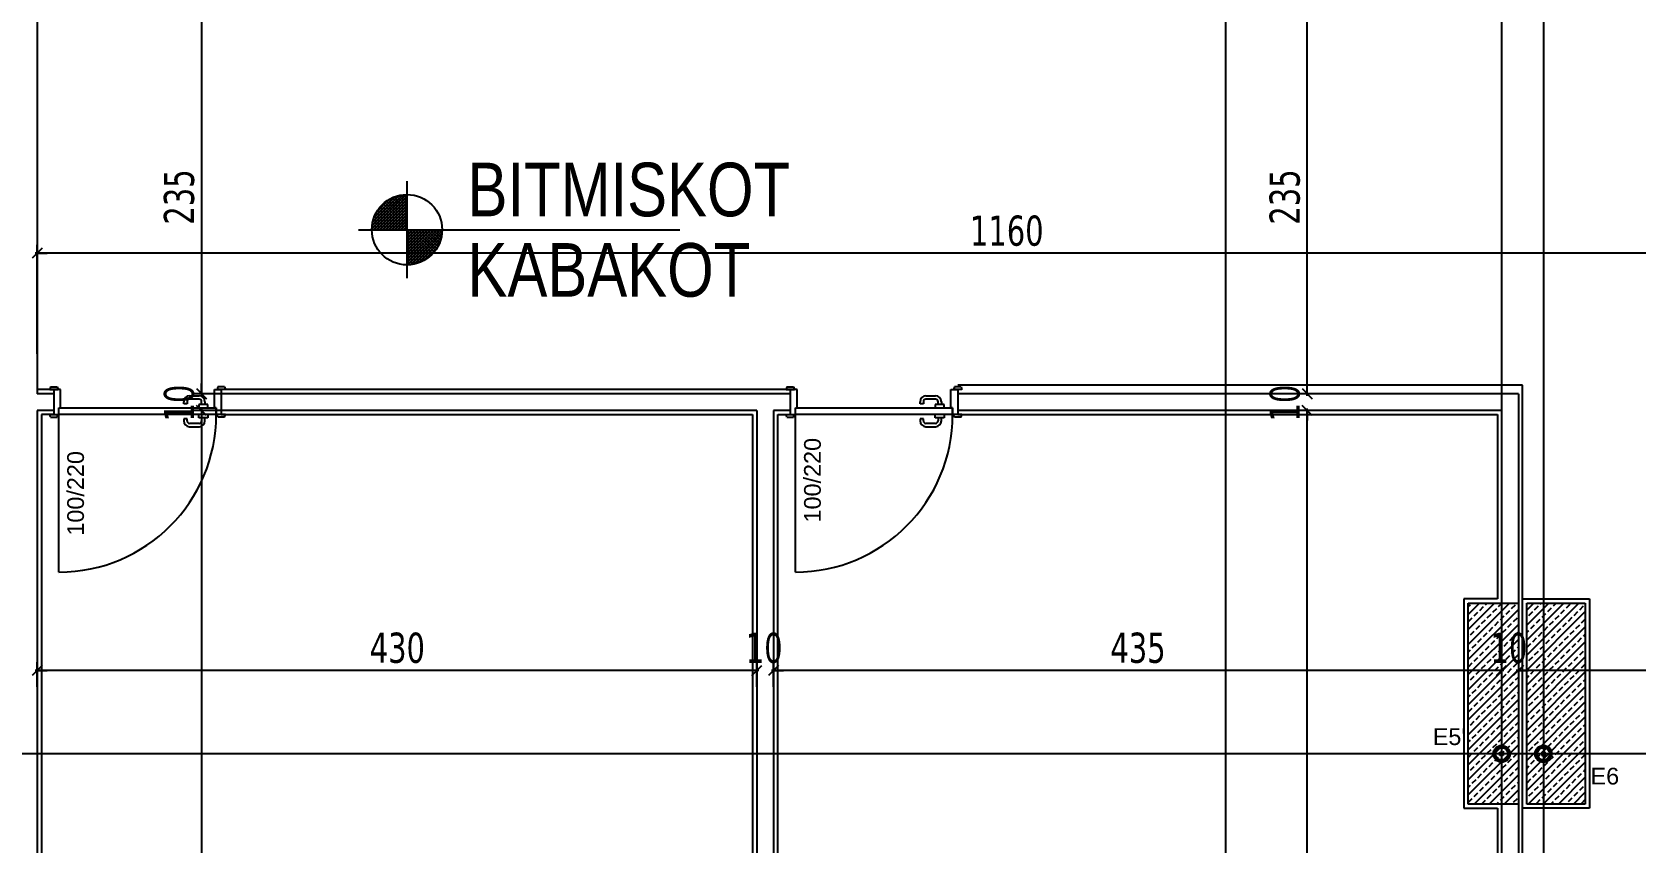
# Model space of a CAD drawing. Header units: millimetres. Extents: x 43168.9 to 43194.6, y -25545.1 to -25543.4.
# Drawn here: x 43173.0023 to 43173.1939, y -25544.3546 to -25544.2578 of the extents above; entities that cross this region are included whole.
import ezdxf
from ezdxf.enums import TextEntityAlignment as Align

# ---------------------------------------------------------------- set-up
doc = ezdxf.new("R2010")
doc.units = ezdxf.units.MM
doc.header["$LTSCALE"] = 200
doc.linetypes.add('DASHDOT2', pattern=[0.5, 0.25, -0.125, 0, -0.125])
for name, color, linetype in [('aks_sgh', 5, 'DASHDOT2'), ('dograma_sgh', 43, 'Continuous'), ('duv_sgh', 4, 'Continuous'), ('kolon-b.a_sgh', 6, 'Continuous'), ('olcuic_sgh', 183, 'Continuous'), ('poz_sgh', 12, 'Continuous'), ('siva_sgh', 145, 'Continuous'), ('tarama-betonarme_sgh', 223, 'Continuous')]:
    doc.layers.add(name, color=color, linetype=linetype)
doc.styles.add('1-200', font='arial.ttf', dxfattribs={"height": 60})
doc.styles.add('dim', font='VERDANA.TTF', dxfattribs={"width": 0.7})
doc.styles.add('text2', font='arial.ttf')

msp = doc.modelspace()

# ---------------------------------------------------------------- hatches: boundary and pattern name
h = msp.add_hatch(color=256)
edge = h.paths.add_edge_path()
edge.add_arc((43173.17788, -25544.34392), 0.001, 0, 360)
edge = h.paths.add_edge_path(flags=16)
edge.add_arc((43173.17788, -25544.34392), 0.00075, 0, 360)
h = msp.add_hatch(color=256)
edge = h.paths.add_edge_path()
edge.add_arc((43173.18288, -25544.34392), 0.001, 0, 360)
edge = h.paths.add_edge_path(flags=16)
edge.add_arc((43173.18288, -25544.34392), 0.00075, 0, 360)

# ---------------------------------------------------------------- linework, layer by layer
at = {"color": 0}
for p, q in [((43173.04707, -25544.27554), (43173.04707, -25544.28714)), ((43173.04127, -25544.28134), (43173.07967, -25544.28134))]:
    msp.add_line(p, q, dxfattribs=at)
for p, q in [((43173.04288, -25544.28122), (43173.04695, -25544.27715)), ((43173.04291, -25544.28083), (43173.04656, -25544.27718)), ((43173.04299, -25544.28039), (43173.04613, -25544.27725)), ((43173.04312, -25544.28134), (43173.04707, -25544.27739)), ((43173.04314, -25544.27988), (43173.04562, -25544.2774)), ((43173.04347, -25544.2792), (43173.04492, -25544.27774)), ((43173.04347, -25544.28134), (43173.04707, -25544.27775)), ((43173.04383, -25544.28134), (43173.04707, -25544.27811)), ((43173.04693, -25544.28134), (43173.04403, -25544.27844)), ((43173.04707, -25544.28112), (43173.04422, -25544.27827)), ((43173.04707, -25544.28076), (43173.04441, -25544.2781)), ((43173.04707, -25544.2804), (43173.04461, -25544.27795)), ((43173.04707, -25544.28004), (43173.04483, -25544.2778)), ((43173.04707, -25544.27968), (43173.04504, -25544.27766)), ((43173.04707, -25544.27933), (43173.04529, -25544.27755)), ((43173.04707, -25544.27897), (43173.04554, -25544.27744)), ((43173.04707, -25544.27861), (43173.0458, -25544.27734)), ((43173.04707, -25544.27825), (43173.04608, -25544.27726)), ((43173.04707, -25544.27789), (43173.04638, -25544.27721)), ((43173.04707, -25544.27753), (43173.0467, -25544.27716)), ((43173.04707, -25544.27717), (43173.04704, -25544.27714)), ((43173.04405, -25544.28134), (43173.04301, -25544.2803)), ((43173.04441, -25544.28134), (43173.04308, -25544.28001)), ((43173.04477, -25544.28134), (43173.04319, -25544.27976)), ((43173.04513, -25544.28134), (43173.0433, -25544.27951)), ((43173.04549, -25544.28134), (43173.04342, -25544.27927)), ((43173.04585, -25544.28134), (43173.04356, -25544.27905)), ((43173.04621, -25544.28134), (43173.0437, -25544.27884)), ((43173.04657, -25544.28134), (43173.04387, -25544.27864)), ((43173.04419, -25544.28134), (43173.04707, -25544.27847)), ((43173.04455, -25544.28134), (43173.04707, -25544.27883)), ((43173.04491, -25544.28134), (43173.04707, -25544.27919)), ((43173.04527, -25544.28134), (43173.04707, -25544.27955)), ((43173.04563, -25544.28134), (43173.04707, -25544.27991)), ((43173.04599, -25544.28134), (43173.04707, -25544.28026)), ((43173.04298, -25544.28134), (43173.04287, -25544.28124)), ((43173.04334, -25544.28134), (43173.0429, -25544.28091)), ((43173.0437, -25544.28134), (43173.04294, -25544.28059)), ((43173.04635, -25544.28134), (43173.04707, -25544.28062)), ((43173.04671, -25544.28134), (43173.04707, -25544.28098)), ((43173.04707, -25544.2817), (43173.04743, -25544.28134)), ((43173.04707, -25544.28206), (43173.04778, -25544.28134)), ((43173.04707, -25544.28242), (43173.04814, -25544.28134)), ((43173.04707, -25544.28278), (43173.0485, -25544.28134)), ((43173.04707, -25544.28314), (43173.04886, -25544.28134)), ((43173.04707, -25544.2835), (43173.04922, -25544.28134)), ((43173.04707, -25544.28386), (43173.04958, -25544.28134)), ((43173.04707, -25544.28422), (43173.04994, -25544.28134)), ((43173.04707, -25544.28458), (43173.0503, -25544.28134)), ((43173.04707, -25544.28493), (43173.05066, -25544.28134)), ((43173.04707, -25544.28529), (43173.05102, -25544.28134)), ((43173.04997, -25544.28438), (43173.04707, -25544.28148)), ((43173.04977, -25544.28454), (43173.04707, -25544.28184)), ((43173.04957, -25544.28471), (43173.04707, -25544.2822)), ((43173.04719, -25544.28553), (43173.05126, -25544.28146)), ((43173.05014, -25544.28419), (43173.04729, -25544.28134)), ((43173.04758, -25544.2855), (43173.05123, -25544.28185)), ((43173.05031, -25544.284), (43173.04765, -25544.28134)), ((43173.05046, -25544.2838), (43173.04801, -25544.28134)), ((43173.04802, -25544.28542), (43173.05116, -25544.28228)), ((43173.05061, -25544.28358), (43173.04837, -25544.28134)), ((43173.05075, -25544.28336), (43173.04872, -25544.28134)), ((43173.05086, -25544.28312), (43173.04908, -25544.28134)), ((43173.05097, -25544.28287), (43173.04944, -25544.28134)), ((43173.05106, -25544.28261), (43173.0498, -25544.28134)), ((43173.05115, -25544.28233), (43173.05016, -25544.28134)), ((43173.0512, -25544.28202), (43173.05052, -25544.28134)), ((43173.05125, -25544.28171), (43173.05088, -25544.28134)), ((43173.05127, -25544.28137), (43173.05124, -25544.28134)), ((43173.04936, -25544.28485), (43173.04707, -25544.28256)), ((43173.04914, -25544.28499), (43173.04707, -25544.28292)), ((43173.0489, -25544.28511), (43173.04707, -25544.28328)), ((43173.04865, -25544.28522), (43173.04707, -25544.28364)), ((43173.0484, -25544.28533), (43173.04707, -25544.284)), ((43173.04853, -25544.28527), (43173.05101, -25544.28279)), ((43173.04921, -25544.28494), (43173.05067, -25544.28349)), ((43173.04811, -25544.2854), (43173.04707, -25544.28435)), ((43173.04782, -25544.28547), (43173.04707, -25544.28471)), ((43173.0475, -25544.28551), (43173.04707, -25544.28507)), ((43173.04717, -25544.28553), (43173.04707, -25544.28543))]:
    msp.add_line(p, q)
at = {"color": 0, "linetype": 'ByBlock', "lineweight": -2}
for p, q in [((43173.00348, -25544.28356), (43173.00228, -25544.28476)), ((43173.00348, -25544.28356), (43173.00228, -25544.28476)), ((43173.02193, -25544.30032), (43173.02313, -25544.30152)), ((43173.02193, -25544.30032), (43173.02313, -25544.30152)), ((43173.15406, -25544.30032), (43173.15526, -25544.30152)), ((43173.15406, -25544.30032), (43173.15526, -25544.30152)), ((43173.02313, -25544.30352), (43173.02193, -25544.30232)), ((43173.02313, -25544.30352), (43173.02193, -25544.30232)), ((43173.15526, -25544.30352), (43173.15406, -25544.30232)), ((43173.15526, -25544.30352), (43173.15406, -25544.30232)), ((43173.00348, -25544.33337), (43173.00228, -25544.33457)), ((43173.00348, -25544.33337), (43173.00228, -25544.33457)), ((43173.08828, -25544.33457), (43173.08948, -25544.33337)), ((43173.08828, -25544.33457), (43173.08948, -25544.33337)), ((43173.09148, -25544.33337), (43173.09028, -25544.33457)), ((43173.09148, -25544.33337), (43173.09028, -25544.33457)), ((43173.17728, -25544.33457), (43173.17848, -25544.33337)), ((43173.17728, -25544.33457), (43173.17848, -25544.33337)), ((43173.18048, -25544.33337), (43173.17928, -25544.33457)), ((43173.18048, -25544.33337), (43173.17928, -25544.33457)), ((43173.17768, -25544.34412), (43173.17768, -25544.34372)), ((43173.17768, -25544.34372), (43173.17808, -25544.34372)), ((43173.17808, -25544.34412), (43173.17768, -25544.34412)), ((43173.17781, -25544.34385), (43173.17795, -25544.34399)), ((43173.17781, -25544.34399), (43173.17795, -25544.34385)), ((43173.17808, -25544.34372), (43173.17808, -25544.34412)), ((43173.18308, -25544.34372), (43173.18268, -25544.34372)), ((43173.18268, -25544.34372), (43173.18268, -25544.34412)), ((43173.18268, -25544.34412), (43173.18308, -25544.34412)), ((43173.18295, -25544.34385), (43173.18281, -25544.34399)), ((43173.18295, -25544.34399), (43173.18281, -25544.34385)), ((43173.18308, -25544.34412), (43173.18308, -25544.34372))]:
    msp.add_line(p, q, dxfattribs=at)
at = {"color": 0}
msp.add_circle((43173.04707, -25544.28134), 0.0042, dxfattribs=at)
at = {"color": 0, "linetype": 'Continuous', "lineweight": -2}
for centre, radius in [((43173.17788, -25544.34392), 0.001), ((43173.17788, -25544.34392), 0.00075), ((43173.18288, -25544.34392), 0.001), ((43173.18288, -25544.34392), 0.00075)]:
    msp.add_circle(centre, radius, dxfattribs=at)
at = {"layer": 'aks_sgh'}
for p, q in [((43173.14488, -25543.74092), (43173.14488, -25544.60992)), ((43173.17788, -25543.74092), (43173.17788, -25544.60992)), ((43173.18288, -25543.74092), (43173.18288, -25544.60992)), ((43173.44688, -25544.34392), (43172.64488, -25544.34392))]:
    msp.add_line(p, q, dxfattribs=at)
at = {"layer": 'dograma_sgh'}
for p, q in [((43173.00448, -25544.30012), (43173.00438, -25544.30042)), ((43173.00438, -25544.30042), (43173.00538, -25544.30042)), ((43173.00448, -25544.30012), (43173.00528, -25544.30012)), ((43173.00488, -25544.30042), (43173.00488, -25544.30342)), ((43173.00568, -25544.30042), (43173.00488, -25544.30042)), ((43173.00528, -25544.30012), (43173.00538, -25544.30042)), ((43173.00568, -25544.30262), (43173.00568, -25544.30042)), ((43173.02109, -25544.30118), (43173.02223, -25544.30118)), ((43173.02408, -25544.30262), (43173.02408, -25544.30042)), ((43173.02408, -25544.30042), (43173.02488, -25544.30042)), ((43173.02448, -25544.30012), (43173.02438, -25544.30042)), ((43173.02538, -25544.30042), (43173.02438, -25544.30042)), ((43173.02528, -25544.30012), (43173.02448, -25544.30012)), ((43173.02488, -25544.30042), (43173.02488, -25544.30342)), ((43173.02528, -25544.30012), (43173.02538, -25544.30042)), ((43173.09248, -25544.30012), (43173.09238, -25544.30042)), ((43173.09238, -25544.30042), (43173.09338, -25544.30042)), ((43173.09248, -25544.30012), (43173.09328, -25544.30012)), ((43173.09288, -25544.30042), (43173.09288, -25544.30342)), ((43173.09368, -25544.30042), (43173.09288, -25544.30042)), ((43173.09328, -25544.30012), (43173.09338, -25544.30042)), ((43173.09368, -25544.30262), (43173.09368, -25544.30042)), ((43173.10909, -25544.30118), (43173.11023, -25544.30118)), ((43173.11208, -25544.30262), (43173.11208, -25544.30042)), ((43173.11208, -25544.30042), (43173.11288, -25544.30042)), ((43173.11248, -25544.30012), (43173.11238, -25544.30042)), ((43173.11338, -25544.30042), (43173.11238, -25544.30042)), ((43173.11328, -25544.30012), (43173.11248, -25544.30012)), ((43173.11288, -25544.30042), (43173.11288, -25544.30342)), ((43173.11328, -25544.30012), (43173.11338, -25544.30042)), ((43173.00548, -25544.30342), (43173.00548, -25544.30262)), ((43173.00548, -25544.30262), (43173.02428, -25544.30262)), ((43173.00548, -25544.30312), (43173.00548, -25544.30262)), ((43173.00548, -25544.30262), (43173.00568, -25544.30262)), ((43173.00548, -25544.30342), (43173.00548, -25544.30312)), ((43173.02039, -25544.30212), (43173.02039, -25544.30188)), ((43173.02079, -25544.30212), (43173.02039, -25544.30212)), ((43173.02079, -25544.30188), (43173.02079, -25544.30212)), ((43173.02223, -25544.30158), (43173.02109, -25544.30158)), ((43173.02328, -25544.30222), (43173.02218, -25544.30222)), ((43173.02218, -25544.30222), (43173.02218, -25544.30262)), ((43173.02253, -25544.30222), (43173.02253, -25544.30188)), ((43173.02293, -25544.30188), (43173.02293, -25544.30222)), ((43173.02328, -25544.30262), (43173.02328, -25544.30222)), ((43173.02428, -25544.30262), (43173.02408, -25544.30262)), ((43173.02428, -25544.30262), (43173.02428, -25544.30342)), ((43173.02428, -25544.30312), (43173.02428, -25544.30262)), ((43173.02428, -25544.30342), (43173.02428, -25544.30312)), ((43173.09348, -25544.30342), (43173.09348, -25544.30262)), ((43173.09348, -25544.30262), (43173.11228, -25544.30262)), ((43173.09348, -25544.30312), (43173.09348, -25544.30262)), ((43173.09348, -25544.30262), (43173.09368, -25544.30262)), ((43173.09348, -25544.30342), (43173.09348, -25544.30312)), ((43173.10839, -25544.30212), (43173.10839, -25544.30188)), ((43173.10879, -25544.30212), (43173.10839, -25544.30212)), ((43173.10879, -25544.30188), (43173.10879, -25544.30212)), ((43173.11023, -25544.30158), (43173.10909, -25544.30158)), ((43173.11128, -25544.30222), (43173.11018, -25544.30222)), ((43173.11018, -25544.30222), (43173.11018, -25544.30262)), ((43173.11053, -25544.30222), (43173.11053, -25544.30188)), ((43173.11093, -25544.30188), (43173.11093, -25544.30222)), ((43173.11128, -25544.30262), (43173.11128, -25544.30222)), ((43173.11228, -25544.30262), (43173.11208, -25544.30262)), ((43173.11228, -25544.30262), (43173.11228, -25544.30342)), ((43173.11228, -25544.30312), (43173.11228, -25544.30262)), ((43173.11228, -25544.30342), (43173.11228, -25544.30312)), ((43173.00448, -25544.30372), (43173.00438, -25544.30342)), ((43173.00438, -25544.30342), (43173.00538, -25544.30342)), ((43173.00448, -25544.30372), (43173.00528, -25544.30372)), ((43173.00488, -25544.30342), (43173.00548, -25544.30342)), ((43173.00528, -25544.30372), (43173.00538, -25544.30342)), ((43173.02428, -25544.30342), (43173.00548, -25544.30342)), ((43173.02079, -25544.30392), (43173.02039, -25544.30392)), ((43173.02039, -25544.30392), (43173.02039, -25544.30416)), ((43173.02079, -25544.30416), (43173.02079, -25544.30392)), ((43173.02223, -25544.30446), (43173.02109, -25544.30446)), ((43173.02109, -25544.30486), (43173.02223, -25544.30486)), ((43173.02218, -25544.30382), (43173.02218, -25544.30342)), ((43173.02328, -25544.30382), (43173.02218, -25544.30382)), ((43173.02253, -25544.30382), (43173.02253, -25544.30416)), ((43173.02293, -25544.30416), (43173.02293, -25544.30382)), ((43173.02328, -25544.30342), (43173.02328, -25544.30382)), ((43173.02488, -25544.30342), (43173.02428, -25544.30342)), ((43173.02448, -25544.30372), (43173.02438, -25544.30342)), ((43173.02538, -25544.30342), (43173.02438, -25544.30342)), ((43173.02528, -25544.30372), (43173.02448, -25544.30372)), ((43173.02528, -25544.30372), (43173.02538, -25544.30342)), ((43173.09248, -25544.30372), (43173.09238, -25544.30342)), ((43173.09238, -25544.30342), (43173.09338, -25544.30342)), ((43173.09248, -25544.30372), (43173.09328, -25544.30372)), ((43173.09288, -25544.30342), (43173.09348, -25544.30342)), ((43173.09328, -25544.30372), (43173.09338, -25544.30342)), ((43173.11228, -25544.30342), (43173.09348, -25544.30342)), ((43173.10879, -25544.30392), (43173.10839, -25544.30392)), ((43173.10839, -25544.30392), (43173.10839, -25544.30416)), ((43173.10879, -25544.30416), (43173.10879, -25544.30392)), ((43173.11023, -25544.30446), (43173.10909, -25544.30446)), ((43173.10909, -25544.30486), (43173.11023, -25544.30486)), ((43173.11018, -25544.30382), (43173.11018, -25544.30342)), ((43173.11128, -25544.30382), (43173.11018, -25544.30382)), ((43173.11053, -25544.30382), (43173.11053, -25544.30416)), ((43173.11093, -25544.30416), (43173.11093, -25544.30382)), ((43173.11128, -25544.30342), (43173.11128, -25544.30382)), ((43173.11288, -25544.30342), (43173.11228, -25544.30342)), ((43173.11248, -25544.30372), (43173.11238, -25544.30342)), ((43173.11338, -25544.30342), (43173.11238, -25544.30342)), ((43173.11328, -25544.30372), (43173.11248, -25544.30372)), ((43173.11328, -25544.30372), (43173.11338, -25544.30342))]:
    msp.add_line(p, q, dxfattribs=at)
at = {"layer": 'dograma_sgh', "color": 145}
for p, q in [((43173.00548, -25544.32222), (43173.00548, -25544.30342)), ((43173.09348, -25544.32222), (43173.09348, -25544.30342))]:
    msp.add_line(p, q, dxfattribs=at)
at = {"layer": 'dograma_sgh'}
for centre, radius, start, end in [((43173.02109, -25544.30188), 0.0007, 90, 180), ((43173.02223, -25544.30188), 0.0007, 0, 90), ((43173.10909, -25544.30188), 0.0007, 90, 180), ((43173.11023, -25544.30188), 0.0007, 0, 90), ((43173.02109, -25544.30188), 0.0003, 90, 180), ((43173.02223, -25544.30188), 0.0003, 0, 90), ((43173.10909, -25544.30188), 0.0003, 90, 180), ((43173.11023, -25544.30188), 0.0003, 0, 90), ((43173.02109, -25544.30416), 0.0007, 180, 270), ((43173.02109, -25544.30416), 0.0003, 180, 270), ((43173.02223, -25544.30416), 0.0003, 270, 360), ((43173.02223, -25544.30416), 0.0007, 270, 360), ((43173.10909, -25544.30416), 0.0007, 180, 270), ((43173.10909, -25544.30416), 0.0003, 180, 270), ((43173.11023, -25544.30416), 0.0003, 270, 360), ((43173.11023, -25544.30416), 0.0007, 270, 360)]:
    msp.add_arc(centre, radius, start, end, dxfattribs=at)
at = {"layer": 'dograma_sgh', "color": 145}
for centre in [(43173.00548, -25544.30342), (43173.09348, -25544.30342)]:
    msp.add_arc(centre, 0.0188, 270, 0, dxfattribs=at)
at = {"layer": 'duv_sgh'}
for p, q in [((43173.00288, -25544.25292), (43173.00288, -25544.30092)), ((43173.00488, -25544.30092), (43173.00288, -25544.30092)), ((43173.00488, -25544.30042), (43173.00488, -25544.30342)), ((43173.02488, -25544.30042), (43173.02488, -25544.30342)), ((43173.09288, -25544.30092), (43173.02488, -25544.30092)), ((43173.09288, -25544.30042), (43173.09288, -25544.30342)), ((43173.11288, -25544.30042), (43173.11288, -25544.30342)), ((43173.17988, -25544.30092), (43173.11288, -25544.30092)), ((43173.17988, -25544.30092), (43173.17988, -25544.45892)), ((43173.00488, -25544.30292), (43173.00288, -25544.30292)), ((43173.00288, -25544.30292), (43173.00288, -25544.46492)), ((43173.08888, -25544.30292), (43173.02488, -25544.30292)), ((43173.08888, -25544.30292), (43173.08888, -25544.46492)), ((43173.09288, -25544.30292), (43173.09088, -25544.30292)), ((43173.09088, -25544.30292), (43173.09088, -25544.46492)), ((43173.17788, -25544.30292), (43173.11288, -25544.30292)), ((43173.17788, -25544.30292), (43173.17788, -25544.32592)), ((43173.17788, -25544.34992), (43173.17788, -25544.45892))]:
    msp.add_line(p, q, dxfattribs=at)
at = {"layer": 'kolon-b.a_sgh'}
for p, q in [((43173.17388, -25544.32592), (43173.17988, -25544.32592)), ((43173.17388, -25544.34992), (43173.17388, -25544.32592)), ((43173.17988, -25544.32592), (43173.17988, -25544.34992)), ((43173.18088, -25544.32592), (43173.18788, -25544.32592)), ((43173.18088, -25544.34992), (43173.18088, -25544.32592)), ((43173.18788, -25544.32592), (43173.18788, -25544.34992)), ((43173.17988, -25544.34992), (43173.17388, -25544.34992)), ((43173.18788, -25544.34992), (43173.18088, -25544.34992))]:
    msp.add_line(p, q, dxfattribs=at)
at = {"layer": 'olcuic_sgh'}
for p, q in [((43173.02253, -25544.25367), (43173.02253, -25544.30117)), ((43173.15466, -25544.30117), (43173.15466, -25544.25367)), ((43173.23513, -25544.28416), (43173.00263, -25544.28416)), ((43173.00288, -25544.29616), (43173.00288, -25544.28316)), ((43173.00288, -25544.29616), (43173.00288, -25544.28316)), ((43173.00288, -25544.28416), (43173.00408, -25544.28416)), ((43173.03453, -25544.30092), (43173.02153, -25544.30092)), ((43173.03453, -25544.30092), (43173.02153, -25544.30092)), ((43173.02253, -25544.30092), (43173.02253, -25544.29972)), ((43173.16666, -25544.30092), (43173.15366, -25544.30092)), ((43173.16666, -25544.30092), (43173.15366, -25544.30092)), ((43173.15466, -25544.30092), (43173.15466, -25544.29972)), ((43173.03453, -25544.30292), (43173.02153, -25544.30292)), ((43173.03453, -25544.30292), (43173.02153, -25544.30292)), ((43173.02253, -25544.30267), (43173.02253, -25544.46517)), ((43173.02253, -25544.30292), (43173.02253, -25544.30412)), ((43173.16666, -25544.30292), (43173.15366, -25544.30292)), ((43173.16666, -25544.30292), (43173.15366, -25544.30292)), ((43173.15466, -25544.46517), (43173.15466, -25544.30267)), ((43173.15466, -25544.30292), (43173.15466, -25544.30412)), ((43173.17788, -25544.32792), (43173.17788, -25544.33497)), ((43173.17788, -25544.32792), (43173.17788, -25544.33497)), ((43173.17988, -25544.32792), (43173.17988, -25544.33497)), ((43173.17988, -25544.32792), (43173.17988, -25544.33497)), ((43173.08913, -25544.33397), (43173.00263, -25544.33397)), ((43173.00288, -25544.33592), (43173.00288, -25544.33297)), ((43173.00288, -25544.33592), (43173.00288, -25544.33297)), ((43173.00288, -25544.33397), (43173.00408, -25544.33397)), ((43173.08888, -25544.33397), (43173.08768, -25544.33397)), ((43173.08888, -25544.33592), (43173.08888, -25544.33297)), ((43173.08888, -25544.33592), (43173.08888, -25544.33297)), ((43173.17813, -25544.33397), (43173.09063, -25544.33397)), ((43173.09088, -25544.33592), (43173.09088, -25544.33297)), ((43173.09088, -25544.33592), (43173.09088, -25544.33297)), ((43173.09088, -25544.33397), (43173.09208, -25544.33397)), ((43173.17788, -25544.33397), (43173.17668, -25544.33397)), ((43173.23513, -25544.33397), (43173.17963, -25544.33397)), ((43173.17988, -25544.33397), (43173.18108, -25544.33397))]:
    msp.add_line(p, q, dxfattribs=at)
at = {"layer": 'siva_sgh'}
for p, q in [((43173.00488, -25544.30042), (43173.00288, -25544.30042)), ((43173.09288, -25544.30042), (43173.02488, -25544.30042)), ((43173.18038, -25544.29992), (43173.11288, -25544.29992)), ((43173.18038, -25544.46442), (43173.18038, -25544.29992)), ((43173.00488, -25544.30342), (43173.00338, -25544.30342)), ((43173.00338, -25544.30342), (43173.00338, -25544.46492)), ((43173.02488, -25544.30342), (43173.08838, -25544.30342)), ((43173.08838, -25544.30342), (43173.08838, -25544.46492)), ((43173.09138, -25544.46492), (43173.09138, -25544.30342)), ((43173.09138, -25544.30342), (43173.09288, -25544.30342)), ((43173.11288, -25544.30342), (43173.17738, -25544.30342)), ((43173.17738, -25544.30342), (43173.17738, -25544.32542)), ((43173.17738, -25544.32542), (43173.17338, -25544.32542)), ((43173.17338, -25544.32542), (43173.17338, -25544.35042)), ((43173.18038, -25544.32542), (43173.18838, -25544.32542)), ((43173.18838, -25544.32542), (43173.18838, -25544.35042)), ((43173.17338, -25544.35042), (43173.17738, -25544.35042)), ((43173.17738, -25544.35042), (43173.17738, -25544.45842)), ((43173.18838, -25544.35042), (43173.18038, -25544.35042))]:
    msp.add_line(p, q, dxfattribs=at)
at = {"layer": 'tarama-betonarme_sgh'}
for p, q in [((43173.17388, -25544.32728), (43173.17524, -25544.32592)), ((43173.17388, -25544.32907), (43173.17703, -25544.32592)), ((43173.17388, -25544.33087), (43173.17883, -25544.32592)), ((43173.17388, -25544.32638), (43173.17415, -25544.32611)), ((43173.17527, -25544.32679), (43173.17572, -25544.32634)), ((43173.17594, -25544.32611), (43173.17614, -25544.32592)), ((43173.17751, -25544.32634), (43173.17793, -25544.32592)), ((43173.17908, -25544.32656), (43173.17953, -25544.32611)), ((43173.18088, -25544.32676), (43173.18172, -25544.32592)), ((43173.18088, -25544.32856), (43173.18351, -25544.32592)), ((43173.18088, -25544.33035), (43173.18531, -25544.32592)), ((43173.18088, -25544.33215), (43173.18711, -25544.32592)), ((43173.18182, -25544.32671), (43173.18227, -25544.32626)), ((43173.1825, -25544.32604), (43173.18262, -25544.32592)), ((43173.18407, -25544.32626), (43173.18441, -25544.32592)), ((43173.18564, -25544.32649), (43173.18609, -25544.32604)), ((43173.18721, -25544.32671), (43173.18766, -25544.32626)), ((43173.17388, -25544.33267), (43173.17988, -25544.32667)), ((43173.17392, -25544.32813), (43173.17437, -25544.32768)), ((43173.17459, -25544.32746), (43173.17504, -25544.32701)), ((43173.17549, -25544.32836), (43173.17594, -25544.32791)), ((43173.17617, -25544.32768), (43173.17662, -25544.32724)), ((43173.17684, -25544.32701), (43173.17729, -25544.32656)), ((43173.17706, -25544.32858), (43173.17751, -25544.32813)), ((43173.17774, -25544.32791), (43173.17819, -25544.32746)), ((43173.17841, -25544.32724), (43173.17886, -25544.32679)), ((43173.17931, -25544.32813), (43173.17976, -25544.32768)), ((43173.18088, -25544.33394), (43173.18788, -25544.32694)), ((43173.18088, -25544.32766), (43173.18092, -25544.32761)), ((43173.18115, -25544.32739), (43173.1816, -25544.32694)), ((43173.18205, -25544.32828), (43173.1825, -25544.32784)), ((43173.18272, -25544.32761), (43173.18317, -25544.32716)), ((43173.18339, -25544.32694), (43173.18384, -25544.32649)), ((43173.18362, -25544.32851), (43173.18407, -25544.32806)), ((43173.18429, -25544.32784), (43173.18474, -25544.32739)), ((43173.18497, -25544.32716), (43173.18541, -25544.32671)), ((43173.18586, -25544.32806), (43173.18631, -25544.32761)), ((43173.18654, -25544.32739), (43173.18699, -25544.32694)), ((43173.18744, -25544.32828), (43173.18788, -25544.32784)), ((43173.17388, -25544.33446), (43173.17988, -25544.32846)), ((43173.17388, -25544.32997), (43173.17392, -25544.32993)), ((43173.17415, -25544.3297), (43173.17459, -25544.32926)), ((43173.17482, -25544.32903), (43173.17527, -25544.32858)), ((43173.17504, -25544.3306), (43173.17549, -25544.33015)), ((43173.17572, -25544.32993), (43173.17617, -25544.32948)), ((43173.17639, -25544.32926), (43173.17684, -25544.32881)), ((43173.17729, -25544.33015), (43173.17774, -25544.3297)), ((43173.17796, -25544.32948), (43173.17841, -25544.32903)), ((43173.17864, -25544.32881), (43173.17908, -25544.32836)), ((43173.17886, -25544.33038), (43173.17931, -25544.32993)), ((43173.17953, -25544.3297), (43173.17988, -25544.32936)), ((43173.18088, -25544.33574), (43173.18788, -25544.32874)), ((43173.18088, -25544.32945), (43173.18115, -25544.32918)), ((43173.18137, -25544.32896), (43173.18182, -25544.32851)), ((43173.1816, -25544.33053), (43173.18205, -25544.33008)), ((43173.18227, -25544.32986), (43173.18272, -25544.32941)), ((43173.18295, -25544.32918), (43173.18339, -25544.32873)), ((43173.18384, -25544.33008), (43173.18429, -25544.32963)), ((43173.18452, -25544.32941), (43173.18497, -25544.32896)), ((43173.18519, -25544.32873), (43173.18564, -25544.32828)), ((43173.18541, -25544.33031), (43173.18586, -25544.32986)), ((43173.18609, -25544.32963), (43173.18654, -25544.32918)), ((43173.18676, -25544.32896), (43173.18721, -25544.32851)), ((43173.18699, -25544.33053), (43173.18744, -25544.33008)), ((43173.18766, -25544.32986), (43173.18788, -25544.32964)), ((43173.17388, -25544.33626), (43173.17988, -25544.33026)), ((43173.17388, -25544.33177), (43173.17415, -25544.3315)), ((43173.17388, -25544.33805), (43173.17988, -25544.33205)), ((43173.17437, -25544.33128), (43173.17482, -25544.33083)), ((43173.17527, -25544.33217), (43173.17572, -25544.33173)), ((43173.17594, -25544.3315), (43173.17639, -25544.33105)), ((43173.17662, -25544.33083), (43173.17706, -25544.33038)), ((43173.17684, -25544.3324), (43173.17729, -25544.33195)), ((43173.17751, -25544.33173), (43173.17796, -25544.33128)), ((43173.17819, -25544.33105), (43173.17864, -25544.3306)), ((43173.17908, -25544.33195), (43173.17953, -25544.3315)), ((43173.17976, -25544.33128), (43173.17988, -25544.33116)), ((43173.18088, -25544.33754), (43173.18788, -25544.33054)), ((43173.18092, -25544.3312), (43173.18137, -25544.33075)), ((43173.18182, -25544.3321), (43173.18227, -25544.33165)), ((43173.1825, -25544.33143), (43173.18295, -25544.33098)), ((43173.18317, -25544.33075), (43173.18362, -25544.33031)), ((43173.18339, -25544.33233), (43173.18384, -25544.33188)), ((43173.18407, -25544.33165), (43173.18452, -25544.3312)), ((43173.18474, -25544.33098), (43173.18519, -25544.33053)), ((43173.18497, -25544.33255), (43173.18541, -25544.3321)), ((43173.18564, -25544.33188), (43173.18609, -25544.33143)), ((43173.18631, -25544.3312), (43173.18676, -25544.33075)), ((43173.18721, -25544.3321), (43173.18766, -25544.33165)), ((43173.17388, -25544.33985), (43173.17988, -25544.33385)), ((43173.17392, -25544.33352), (43173.17437, -25544.33307)), ((43173.17459, -25544.33285), (43173.17504, -25544.3324)), ((43173.17482, -25544.33442), (43173.17527, -25544.33397)), ((43173.17549, -25544.33375), (43173.17594, -25544.3333)), ((43173.17617, -25544.33307), (43173.17662, -25544.33262)), ((43173.17706, -25544.33397), (43173.17751, -25544.33352)), ((43173.17774, -25544.3333), (43173.17819, -25544.33285)), ((43173.17841, -25544.33262), (43173.17886, -25544.33217)), ((43173.17864, -25544.3342), (43173.17908, -25544.33375)), ((43173.17931, -25544.33352), (43173.17976, -25544.33307)), ((43173.18088, -25544.33933), (43173.18788, -25544.33233)), ((43173.18088, -25544.33305), (43173.18092, -25544.333)), ((43173.18115, -25544.33278), (43173.1816, -25544.33233)), ((43173.18137, -25544.33435), (43173.18182, -25544.3339)), ((43173.18205, -25544.33367), (43173.1825, -25544.33322)), ((43173.18272, -25544.333), (43173.18317, -25544.33255)), ((43173.18362, -25544.3339), (43173.18407, -25544.33345)), ((43173.18429, -25544.33322), (43173.18474, -25544.33278)), ((43173.18519, -25544.33412), (43173.18564, -25544.33367)), ((43173.18586, -25544.33345), (43173.18631, -25544.333)), ((43173.18654, -25544.33278), (43173.18699, -25544.33233)), ((43173.18676, -25544.33435), (43173.18721, -25544.3339)), ((43173.18744, -25544.33367), (43173.18788, -25544.33323)), ((43173.17388, -25544.33536), (43173.17392, -25544.33532)), ((43173.17388, -25544.34165), (43173.17988, -25544.33565)), ((43173.17415, -25544.33509), (43173.17459, -25544.33464)), ((43173.17504, -25544.33599), (43173.17549, -25544.33554)), ((43173.17572, -25544.33532), (43173.17617, -25544.33487)), ((43173.17639, -25544.33464), (43173.17684, -25544.3342)), ((43173.17662, -25544.33622), (43173.17706, -25544.33577)), ((43173.17729, -25544.33554), (43173.17774, -25544.33509)), ((43173.17796, -25544.33487), (43173.17841, -25544.33442)), ((43173.17886, -25544.33577), (43173.17931, -25544.33532)), ((43173.17953, -25544.33509), (43173.17988, -25544.33475)), ((43173.18088, -25544.34113), (43173.18788, -25544.33413)), ((43173.18088, -25544.33484), (43173.18115, -25544.33457)), ((43173.18088, -25544.34292), (43173.18788, -25544.33592)), ((43173.1816, -25544.33592), (43173.18205, -25544.33547)), ((43173.18227, -25544.33524), (43173.18272, -25544.3348)), ((43173.18295, -25544.33457), (43173.18339, -25544.33412)), ((43173.18317, -25544.33614), (43173.18362, -25544.33569)), ((43173.18384, -25544.33547), (43173.18429, -25544.33502)), ((43173.18452, -25544.3348), (43173.18497, -25544.33435)), ((43173.18474, -25544.33637), (43173.18519, -25544.33592)), ((43173.18541, -25544.33569), (43173.18586, -25544.33524)), ((43173.18609, -25544.33502), (43173.18654, -25544.33457)), ((43173.18699, -25544.33592), (43173.18744, -25544.33547)), ((43173.18766, -25544.33524), (43173.18788, -25544.33503)), ((43173.17388, -25544.33716), (43173.17415, -25544.33689)), ((43173.17388, -25544.34344), (43173.17988, -25544.33744)), ((43173.17437, -25544.33666), (43173.17482, -25544.33622)), ((43173.17459, -25544.33824), (43173.17504, -25544.33779)), ((43173.17527, -25544.33756), (43173.17572, -25544.33711)), ((43173.17594, -25544.33689), (43173.17639, -25544.33644)), ((43173.17684, -25544.33779), (43173.17729, -25544.33734)), ((43173.17751, -25544.33711), (43173.17796, -25544.33666)), ((43173.17819, -25544.33644), (43173.17864, -25544.33599)), ((43173.17841, -25544.33801), (43173.17886, -25544.33756)), ((43173.17908, -25544.33734), (43173.17953, -25544.33689)), ((43173.17976, -25544.33666), (43173.17988, -25544.33654)), ((43173.18088, -25544.34472), (43173.18788, -25544.33772)), ((43173.18092, -25544.33659), (43173.18137, -25544.33614)), ((43173.18115, -25544.33816), (43173.1816, -25544.33771)), ((43173.18182, -25544.33749), (43173.18227, -25544.33704)), ((43173.1825, -25544.33682), (43173.18295, -25544.33637)), ((43173.18339, -25544.33771), (43173.18384, -25544.33727)), ((43173.18407, -25544.33704), (43173.18452, -25544.33659)), ((43173.18497, -25544.33794), (43173.18541, -25544.33749)), ((43173.18564, -25544.33727), (43173.18609, -25544.33682)), ((43173.18631, -25544.33659), (43173.18676, -25544.33614)), ((43173.18654, -25544.33816), (43173.18699, -25544.33771)), ((43173.18721, -25544.33749), (43173.18766, -25544.33704)), ((43173.17388, -25544.34524), (43173.17988, -25544.33924)), ((43173.17392, -25544.33891), (43173.17437, -25544.33846)), ((43173.17482, -25544.33981), (43173.17527, -25544.33936)), ((43173.17549, -25544.33913), (43173.17594, -25544.33869)), ((43173.17617, -25544.33846), (43173.17662, -25544.33801)), ((43173.17639, -25544.34003), (43173.17684, -25544.33958)), ((43173.17706, -25544.33936), (43173.17751, -25544.33891)), ((43173.17774, -25544.33869), (43173.17819, -25544.33824)), ((43173.17864, -25544.33958), (43173.17908, -25544.33913)), ((43173.17931, -25544.33891), (43173.17976, -25544.33846)), ((43173.18088, -25544.33843), (43173.18092, -25544.33839)), ((43173.18088, -25544.34652), (43173.18788, -25544.33952)), ((43173.18137, -25544.33973), (43173.18182, -25544.33929)), ((43173.18205, -25544.33906), (43173.1825, -25544.33861)), ((43173.18272, -25544.33839), (43173.18317, -25544.33794)), ((43173.18295, -25544.33996), (43173.18339, -25544.33951)), ((43173.18362, -25544.33929), (43173.18407, -25544.33884)), ((43173.18429, -25544.33861), (43173.18474, -25544.33816)), ((43173.18452, -25544.34018), (43173.18497, -25544.33973)), ((43173.18519, -25544.33951), (43173.18564, -25544.33906)), ((43173.18586, -25544.33884), (43173.18631, -25544.33839)), ((43173.18676, -25544.33973), (43173.18721, -25544.33929)), ((43173.18744, -25544.33906), (43173.18788, -25544.33862)), ((43173.17388, -25544.34075), (43173.17392, -25544.34071)), ((43173.17388, -25544.34703), (43173.17988, -25544.34103)), ((43173.17415, -25544.34048), (43173.17459, -25544.34003)), ((43173.17437, -25544.34205), (43173.17482, -25544.3416)), ((43173.17504, -25544.34138), (43173.17549, -25544.34093)), ((43173.17572, -25544.34071), (43173.17617, -25544.34026)), ((43173.17662, -25544.3416), (43173.17706, -25544.34115)), ((43173.17729, -25544.34093), (43173.17774, -25544.34048)), ((43173.17796, -25544.34026), (43173.17841, -25544.33981)), ((43173.17819, -25544.34183), (43173.17864, -25544.34138)), ((43173.17886, -25544.34115), (43173.17931, -25544.34071)), ((43173.17953, -25544.34048), (43173.17988, -25544.34014)), ((43173.18088, -25544.34023), (43173.18115, -25544.33996)), ((43173.18088, -25544.34831), (43173.18788, -25544.34131)), ((43173.18092, -25544.34198), (43173.18137, -25544.34153)), ((43173.1816, -25544.34131), (43173.18205, -25544.34086)), ((43173.18227, -25544.34063), (43173.18272, -25544.34018)), ((43173.18317, -25544.34153), (43173.18362, -25544.34108)), ((43173.18384, -25544.34086), (43173.18429, -25544.34041)), ((43173.18474, -25544.34176), (43173.18519, -25544.34131)), ((43173.18541, -25544.34108), (43173.18586, -25544.34063)), ((43173.18609, -25544.34041), (43173.18654, -25544.33996)), ((43173.18631, -25544.34198), (43173.18676, -25544.34153)), ((43173.18699, -25544.34131), (43173.18744, -25544.34086)), ((43173.18766, -25544.34063), (43173.18788, -25544.34041)), ((43173.17388, -25544.34254), (43173.17415, -25544.34228)), ((43173.17388, -25544.34883), (43173.17988, -25544.34283)), ((43173.17459, -25544.34362), (43173.17504, -25544.34318)), ((43173.17527, -25544.34295), (43173.17572, -25544.3425)), ((43173.17594, -25544.34228), (43173.17639, -25544.34183)), ((43173.17617, -25544.34385), (43173.17662, -25544.3434)), ((43173.17684, -25544.34318), (43173.17729, -25544.34273)), ((43173.17751, -25544.3425), (43173.17796, -25544.34205)), ((43173.17841, -25544.3434), (43173.17886, -25544.34295)), ((43173.17908, -25544.34273), (43173.17953, -25544.34228)), ((43173.17976, -25544.34205), (43173.17988, -25544.34193)), ((43173.18107, -25544.34992), (43173.18788, -25544.34311)), ((43173.18115, -25544.34355), (43173.1816, -25544.3431)), ((43173.18182, -25544.34288), (43173.18227, -25544.34243)), ((43173.1825, -25544.3422), (43173.18295, -25544.34176)), ((43173.18272, -25544.34378), (43173.18317, -25544.34333)), ((43173.18339, -25544.3431), (43173.18384, -25544.34265)), ((43173.18407, -25544.34243), (43173.18452, -25544.34198)), ((43173.18429, -25544.344), (43173.18474, -25544.34355)), ((43173.18497, -25544.34333), (43173.18541, -25544.34288)), ((43173.18564, -25544.34265), (43173.18609, -25544.3422)), ((43173.18654, -25544.34355), (43173.18699, -25544.3431)), ((43173.18721, -25544.34288), (43173.18766, -25544.34243)), ((43173.17392, -25544.3443), (43173.17437, -25544.34385)), ((43173.17415, -25544.34587), (43173.17459, -25544.34542)), ((43173.17459, -25544.34992), (43173.17988, -25544.34463)), ((43173.17482, -25544.3452), (43173.17527, -25544.34475)), ((43173.17549, -25544.34452), (43173.17594, -25544.34407)), ((43173.17639, -25544.34542), (43173.17684, -25544.34497)), ((43173.17706, -25544.34475), (43173.17751, -25544.3443)), ((43173.17774, -25544.34407), (43173.17819, -25544.34362)), ((43173.17796, -25544.34564), (43173.17841, -25544.3452)), ((43173.17864, -25544.34497), (43173.17908, -25544.34452)), ((43173.17931, -25544.3443), (43173.17976, -25544.34385)), ((43173.17953, -25544.34587), (43173.17988, -25544.34552)), ((43173.18088, -25544.34382), (43173.18092, -25544.34378)), ((43173.18088, -25544.34562), (43173.18115, -25544.34535)), ((43173.18137, -25544.34512), (43173.18182, -25544.34467)), ((43173.18205, -25544.34445), (43173.1825, -25544.344)), ((43173.18286, -25544.34992), (43173.18788, -25544.3449)), ((43173.18295, -25544.34535), (43173.18339, -25544.3449)), ((43173.18362, -25544.34467), (43173.18407, -25544.34422)), ((43173.18452, -25544.34557), (43173.18497, -25544.34512)), ((43173.18519, -25544.3449), (43173.18564, -25544.34445)), ((43173.18586, -25544.34422), (43173.18631, -25544.34378)), ((43173.18609, -25544.3458), (43173.18654, -25544.34535)), ((43173.18676, -25544.34512), (43173.18721, -25544.34467)), ((43173.18744, -25544.34445), (43173.18788, -25544.34401)), ((43173.17388, -25544.34614), (43173.17392, -25544.34609)), ((43173.17437, -25544.34744), (43173.17482, -25544.34699)), ((43173.17504, -25544.34677), (43173.17549, -25544.34632)), ((43173.17572, -25544.34609), (43173.17617, -25544.34564)), ((43173.17594, -25544.34767), (43173.17639, -25544.34722)), ((43173.17638, -25544.34992), (43173.17988, -25544.34642)), ((43173.17662, -25544.34699), (43173.17706, -25544.34654)), ((43173.17729, -25544.34632), (43173.17774, -25544.34587)), ((43173.17751, -25544.34789), (43173.17796, -25544.34744)), ((43173.17819, -25544.34722), (43173.17864, -25544.34677)), ((43173.17886, -25544.34654), (43173.17931, -25544.34609)), ((43173.17976, -25544.34744), (43173.17988, -25544.34732)), ((43173.18092, -25544.34737), (43173.18137, -25544.34692)), ((43173.1816, -25544.34669), (43173.18205, -25544.34625)), ((43173.18227, -25544.34602), (43173.18272, -25544.34557)), ((43173.1825, -25544.34759), (43173.18295, -25544.34714)), ((43173.18317, -25544.34692), (43173.18362, -25544.34647)), ((43173.18384, -25544.34625), (43173.18429, -25544.3458)), ((43173.18407, -25544.34782), (43173.18452, -25544.34737)), ((43173.18466, -25544.34992), (43173.18788, -25544.3467)), ((43173.18474, -25544.34714), (43173.18519, -25544.34669)), ((43173.18541, -25544.34647), (43173.18586, -25544.34602)), ((43173.18631, -25544.34737), (43173.18676, -25544.34692)), ((43173.18699, -25544.34669), (43173.18744, -25544.34625)), ((43173.18766, -25544.34602), (43173.18788, -25544.3458)), ((43173.17388, -25544.34793), (43173.17415, -25544.34767)), ((43173.17392, -25544.34969), (43173.17437, -25544.34924)), ((43173.17459, -25544.34901), (43173.17504, -25544.34856)), ((43173.17527, -25544.34834), (43173.17572, -25544.34789)), ((43173.17617, -25544.34924), (43173.17662, -25544.34879)), ((43173.17684, -25544.34856), (43173.17729, -25544.34811)), ((43173.17774, -25544.34946), (43173.17819, -25544.34901)), ((43173.17818, -25544.34992), (43173.17988, -25544.34822)), ((43173.17841, -25544.34879), (43173.17886, -25544.34834)), ((43173.17908, -25544.34811), (43173.17953, -25544.34767)), ((43173.17931, -25544.34969), (43173.17976, -25544.34924)), ((43173.18088, -25544.34921), (43173.18092, -25544.34916)), ((43173.18115, -25544.34894), (43173.1816, -25544.34849)), ((43173.18182, -25544.34827), (43173.18227, -25544.34782)), ((43173.18272, -25544.34916), (43173.18317, -25544.34872)), ((43173.18339, -25544.34849), (43173.18384, -25544.34804)), ((43173.18429, -25544.34939), (43173.18474, -25544.34894)), ((43173.18497, -25544.34872), (43173.18541, -25544.34827)), ((43173.18564, -25544.34804), (43173.18609, -25544.34759)), ((43173.18586, -25544.34961), (43173.18631, -25544.34916)), ((43173.18646, -25544.34992), (43173.18788, -25544.3485)), ((43173.18654, -25544.34894), (43173.18699, -25544.34849)), ((43173.18721, -25544.34827), (43173.18766, -25544.34782)), ((43173.17549, -25544.34991), (43173.17594, -25544.34946)), ((43173.17728, -25544.34992), (43173.17751, -25544.34969)), ((43173.17908, -25544.34992), (43173.17908, -25544.34991)), ((43173.18205, -25544.34984), (43173.1825, -25544.34939)), ((43173.18376, -25544.34992), (43173.18407, -25544.34961)), ((43173.18556, -25544.34992), (43173.18564, -25544.34984)), ((43173.18744, -25544.34984), (43173.18788, -25544.34939))]:
    msp.add_line(p, q, dxfattribs=at)

# ---------------------------------------------------------------- texts
at = {"color": 0, "style": 'text2', "width": 0.8}
for tag, p, s in [('BITMISKOT', (43173.05431, -25544.27974), '+0,10'), ('KABAKOT', (43173.05431, -25544.28934), '±0,00')]:
    msp.add_attdef(tag, p, s, height=0.0064, dxfattribs=at)
at = {"layer": 'aks_sgh', "style": '1-200'}
for s, rotation, p in [("E5'", 360, (43173.16965, -25544.34287)), ('E6', 0, (43173.18851, -25544.34758))]:
    msp.add_text(s, height=0.002, rotation=rotation, dxfattribs=at).set_placement(p)
at = {"layer": 'olcuic_sgh', "color": 2, "style": 'dim', "width": 0.7}
for s, p in [('235', (43173.02162, -25544.28074)), ('235', (43173.15375, -25544.28074)), ('10', (43173.02162, -25544.30424)), ('10', (43173.15375, -25544.30424))]:
    msp.add_text(s, height=0.0036, rotation=90, dxfattribs=at).set_placement(p)
for s, p in [('1160', (43173.11435, -25544.28325)), ('430', (43173.04262, -25544.33305)), ('10', (43173.08756, -25544.33306)), ('435', (43173.13113, -25544.33305)), ('10', (43173.17655, -25544.33306))]:
    msp.add_text(s, height=0.0036, dxfattribs=at).set_placement(p)
at = {"layer": 'poz_sgh', "style": 'text2'}
for p in [(43173.09652, -25544.31125), (43173.00847, -25544.31282)]:
    msp.add_text('100/220', height=0.002, rotation=90, dxfattribs=at).set_placement(p, align=Align.CENTER)

doc.saveas('drawing.dxf')
